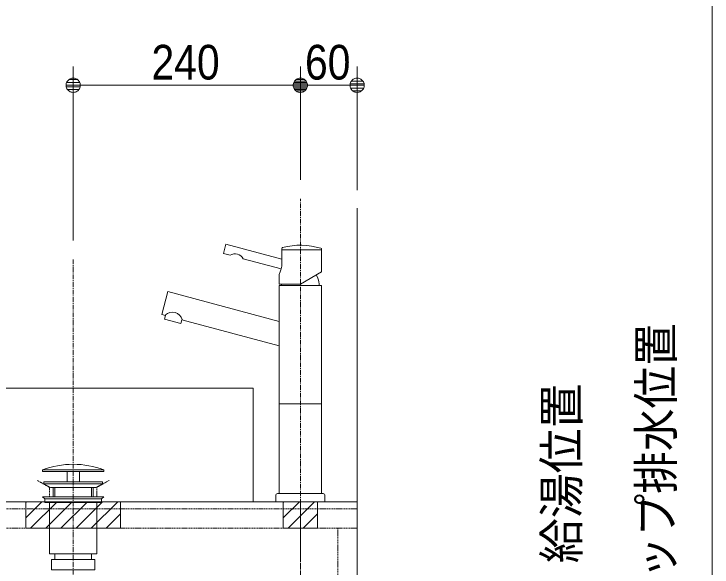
# Model space of a CAD drawing. Units: millimetres, scale not verified. Extents: x -6062 to 6062, y -3045 to 3045.
# Drawn here: x 1475 to 2212, y -1449 to -865 of the extents above; entities that cross this region are included whole.
import ezdxf
from ezdxf.enums import TextEntityAlignment as Align

# ---------------------------------------------------------------- set-up
doc = ezdxf.new("R2010")
doc.units = ezdxf.units.MM
doc.header["$LTSCALE"] = 20
doc.linetypes.add('CHAIN1', pattern=[8, 5, -1, 1, -1])
doc.linetypes.add('DASHED1', pattern=[1.8, 1.2, -0.6])
for name, color, linetype, lineweight in [('0-0_1図面枠', 7, 'Continuous', 9), ('0-1_5ボウル・キャビネット', 7, 'Continuous', 9), ('0-2_2寸法-1', 7, 'Continuous', 9), ('0-3_0', 7, 'Continuous', 9), ('0-4_2寸法-2', 7, 'Continuous', 9), ('0-5_4給排水', 7, 'Continuous', 9)]:
    doc.layers.add(name, color=color, linetype=linetype, lineweight=lineweight)
doc.styles.add('ＭＳ Ｐゴシック', font='')
doc.styles.get('ＭＳ Ｐゴシック').set_extended_font_data('MS PGothic')

# ---------------------------------------------------------------- blocks, each defined once
blk = doc.blocks.new('グループ-2')
at = {"layer": '0-0_1図面枠'}
blk.add_lwpolyline([(-80000, 55400), (80000, 55400), (80000, -55400), (-80000, -55400)], close=True, dxfattribs=at)
blk = doc.blocks.new('図面枠')
at = {"layer": '0-0_1図面枠'}
blk.add_blockref('グループ-2', (0, 0), dxfattribs=at)
blk = doc.blocks.new('グループ-26')
at = {"layer": '0-5_4給排水', "linetype": 'CHAIN1'}
blk.add_line((71300, -28600), (71300, -21200), dxfattribs=at)
at = {"layer": '0-5_4給排水'}
for p, q in [((70910, -22560), (70910, -22247.6)), ((71750, -22280), (70910, -22280)), ((70895.3, -22680.3), (70092.5, -22465.2)), ((70900, -23000), (70900, -23030)), ((71700, -23000), (71700, -23030)), ((71750, -25530), (70850, -25530)), ((71780, -27430), (70820, -27430))]:
    blk.add_line(p, q, dxfattribs=at)
for points in [[(69816.7, -22391.2), (69674.7, -22353.2), (69726.4, -22160), (70910, -22477.1)], [(71750, -22264.7), (71750, -22740.2), (71300, -23000), (70850, -23000), (70850, -22797.5)], [(70850, -23788.9), (68502.1, -23159.7), (68372.7, -23642.7), (68449.9, -23663.4), (68429.2, -23740.7), (68777, -23833.8), (68797.7, -23756.6), (70850, -24306.5)], [(70780, -27470), (70780, -27600), (71820, -27600), (71820, -27470)]]:
    blk.add_lwpolyline(points, dxfattribs=at)
blk.add_lwpolyline([(71750, -27430), (70850, -27430), (70850, -23030), (71750, -23030)], close=True, dxfattribs=at)
at = {"layer": '0-5_4給排水', "linetype": 'CHAIN1'}
for points in [[(71300, -30812.3), (71300, -30582.9), (71300, -29954.9), (71300, -27600)], [(71300, -29307.7), (71300, -29193.1), (71300, -28857.7), (71300, -27600)]]:
    blk.add_lwpolyline(points, dxfattribs=at)
at = {"layer": '0-5_4給排水'}
for centre, radius, start, end in [((70930, -22247.6), 20, 104.66559, 180), ((71300, -23661.4), 1481.4, 72.88847, 104.66559), ((71730, -22264.7), 20, 0, 72.88847), ((69918.4, -22563.5), 200, 29.43838, 120.56162), ((70410, -22560), 500, 331.64236, 0), ((71300, -23030), 401.1, 4.28915, 33.65535), ((68595.3, -23816.2), 220, 17.79717, 132.20283), ((70820, -27470), 40, 90, 180), ((71780, -27470), 40, 0, 90)]:
    blk.add_arc(centre, radius, start, end, dxfattribs=at)
blk = doc.blocks.new('_Dot')
at = {"layer": '0-3_0'}
for p, q in [((-10, 0), (-20, 0)), ((9.78, 2), (-9.78, 2)), ((7.99, 6), (-7.99, 6)), ((9.16, -3.98), (-9.16, -3.98)), ((6, -7.98), (-6, -7.98))]:
    blk.add_line(p, q, dxfattribs=at)
for points in [[(10, 0), (9.92, 1.25), (9.69, 2.49), (9.3, 3.68), (8.76, 4.82), (8.09, 5.88), (7.29, 6.85), (6.37, 7.71), (5.36, 8.44), (4.26, 9.05), (3.09, 9.51), (1.87, 9.82), (0.63, 9.98), (-0.63, 9.98), (-1.87, 9.82), (-3.09, 9.51), (-4.26, 9.05), (-5.36, 8.44), (-6.37, 7.71), (-7.29, 6.85), (-8.09, 5.88), (-8.76, 4.82), (-9.3, 3.68), (-9.69, 2.49), (-9.92, 1.25), (-10, 0), (0, 0)], [(-10, 0), (-9.92, -1.25), (-9.69, -2.49), (-9.3, -3.68), (-8.76, -4.82), (-8.09, -5.88), (-7.29, -6.85), (-6.37, -7.71), (-5.36, -8.44), (-4.26, -9.05), (-3.09, -9.51), (-1.87, -9.82), (-0.63, -9.98), (0.63, -9.98), (1.87, -9.82), (3.09, -9.51), (4.26, -9.05), (5.36, -8.44), (6.37, -7.71), (7.29, -6.85), (8.09, -5.88), (8.76, -4.82), (9.3, -3.68), (9.69, -2.49), (9.92, -1.25), (10, 0), (0, 0)]]:
    blk.add_lwpolyline(points, close=True, dxfattribs=at)
blk = doc.blocks.new('グループ-39')
at = {"layer": '0-1_5ボウル・キャビネット'}
blk.add_line((62514, -28541), (62674, -28541), dxfattribs=at)
for points in [[(62414, -28211), (62374, -28211), (62374, -28541), (62414, -28541)], [(62774, -28211), (62984, -28211), (62984, -28541), (62774, -28541)]]:
    blk.add_lwpolyline(points, dxfattribs=at)
blk = doc.blocks.new('グループ-40')
at = {"layer": '0-1_5ボウル・キャビネット', "linetype": 'CHAIN1'}
blk.add_line((63204, -28376), (62110, -28376), dxfattribs=at)
at = {"layer": '0-1_5ボウル・キャビネット'}
for points in [[(62414, -28376), (62414, -28160), (62814, -28160), (62814, -28190), (62444, -28190), (62444, -28376)], [(62242, -28234), (62262, -28234), (62262, -28518), (62242, -28518), (62210, -28486), (62210, -28266)], [(62262, -28481), (62262, -28271), (62298, -28271), (62298, -28481)], [(62298, -28546), (62298, -28206), (62334, -28206), (62334, -28546)], [(62334, -28521), (62334, -28231), (62374, -28231), (62374, -28521)], [(62414, -28376), (62444, -28376), (62444, -28190), (62774, -28190), (62774, -28570), (62674, -28570), (62674, -28376), (62514, -28376), (62514, -28570), (62414, -28570)], [(62984, -28476), (62984, -28276), (63104, -28276), (63104, -28476)]]:
    blk.add_lwpolyline(points, close=True, dxfattribs=at)
blk.add_blockref('グループ-39', (0, 0), dxfattribs=at)
blk = doc.blocks.new('グループ-41')
at = {"layer": '0-1_5ボウル・キャビネット', "linetype": 'DASHED1'}
for p, q in [((72500, -27750), (61740, -27750)), ((62240, -27750), (62240, -34900)), ((72500, -28160), (62250, -28160)), ((72090, -28160), (72090, -34462)), ((72090, -30160), (72500, -30160)), ((67900, -34520), (67900, -34880))]:
    blk.add_line(p, q, dxfattribs=at)
at = {"layer": '0-1_5ボウル・キャビネット'}
for p, q in [((61680, -28190), (61740, -28190)), ((61680, -34830), (61740, -34830)), ((62240, -34890), (72500, -34890))]:
    blk.add_line(p, q, dxfattribs=at)
for points in [[(61680, -34830), (61500, -34830), (61500, -27630), (61680, -27630)], [(61740, -27600), (72500, -27600), (72500, -34900), (61740, -34900)]]:
    blk.add_lwpolyline(points, close=True, dxfattribs=at)
at = {"layer": '0-1_5ボウル・キャビネット', "linetype": 'DASHED1'}
for points in [[(63865, -28160), (63865, -29650), (63455, -29650), (63455, -28160)], [(61740, -28190), (62210, -28190), (62210, -34830), (61740, -34830)], [(67130, -34520), (67130, -34460), (72500, -34460)]]:
    blk.add_lwpolyline(points, dxfattribs=at)
blk.add_lwpolyline([(62250, -34520), (72500, -34520), (72500, -34880), (62250, -34880)], close=True, dxfattribs=at)
at = {"layer": '0-1_5ボウル・キャビネット'}
blk.add_blockref('グループ-40', (0, 0), dxfattribs=at)
blk = doc.blocks.new('グループ-65')
at = {"layer": '0-5_4給排水', "linetype": 'CHAIN1'}
blk.add_line((66500, -22480), (66500, -33760), dxfattribs=at)
at = {"layer": '0-5_4給排水'}
for p, q in [((66080, -27300), (66080, -27500)), ((66110, -27300), (66110, -27500)), ((66890, -27300), (66890, -27500)), ((66920, -27300), (66920, -27500))]:
    blk.add_line(p, q, dxfattribs=at)
for points in [[(65850, -26930), (67150, -26930), (67150, -26960), (65850, -26960)], [(66370, -26960), (66630, -26960), (66630, -27180), (66370, -27180)], [(65880, -27180), (67120, -27180), (67120, -27220), (65880, -27220)], [(66018.7, -27300), (65880, -27220), (67120, -27220), (66979.8, -27300)], [(65900, -27540), (65850, -27500), (67150, -27500), (67100, -27540)], [(65900, -27540), (67100, -27540), (67100, -27620), (65900, -27620)], [(66000, -27620), (67000, -27620), (67000, -28700), (66000, -28700)], [(66110, -28700), (66890, -28700), (66890, -28820), (66110, -28820)], [(66040, -28820), (66960, -28820), (66960, -29040), (66040, -29040)]]:
    blk.add_lwpolyline(points, close=True, dxfattribs=at)
blk.add_arc((66500, -28630.4), 1820.4, 69.08018, 110.91982, dxfattribs=at)
blk = doc.blocks.new('グループ-68')
at = {"layer": '0-1_5ボウル・キャビネット'}
blk.add_lwpolyline([(62700, -25200), (70300, -25200), (70300, -27600), (62700, -27600)], close=True, dxfattribs=at)
at = {"layer": '0-1_5ボウル・キャビネット', "linetype": 'DASHED1'}
blk.add_lwpolyline([(67257.9, -27151.1), (67000, -27300), (67000, -27500), (66000, -27500), (66000, -27300), (65742.1, -27151.1)], dxfattribs=at)

msp = doc.modelspace()

# ---------------------------------------------------------------- linework, layer by layer
at = {"layer": '0-1_5ボウル・キャビネット'}
for p, q in [((1487.5, -1381), (1488.5, -1380)), ((1487.5, -1397), (1504.5, -1380)), ((1492.5, -1408), (1520.5, -1380)), ((1508.5, -1408), (1536.5, -1380)), ((1524.5, -1408), (1552.5, -1380)), ((1540.5, -1408), (1568.5, -1380)), ((1556.5, -1408), (1584.5, -1380)), ((1759.5, -1381), (1760.5, -1380)), ((1759.5, -1397), (1776.5, -1380)), ((1764.5, -1408), (1792.5, -1380)), ((1572.5, -1408), (1587.5, -1393)), ((1780.5, -1408), (1795.5, -1393))]:
    msp.add_line(p, q, dxfattribs=at)
msp.add_lwpolyline([(1837.5, -1070), (1837.5, -2070), (1237.5, -2070)], dxfattribs=at)
for points in [[(1487.5, -1408), (1487.5, -1380), (1587.5, -1380), (1587.5, -1408)], [(1759.5, -1408), (1759.5, -1380), (1795.5, -1380), (1795.5, -1408)]]:
    msp.add_lwpolyline(points, close=True, dxfattribs=at)
at = {"layer": '0-1_5ボウル・キャビネット', "linetype": 'DASHED1'}
for points in [[(1487.5, -1408), (1487.5, -1380), (1587.5, -1380), (1587.5, -1408)], [(1759.5, -1408), (1759.5, -1380), (1795.5, -1380), (1795.5, -1408)]]:
    msp.add_lwpolyline(points, dxfattribs=at)
at = {"layer": '0-2_2寸法-1'}
for p, q in [((1537.5, -1104), (1537.5, -920)), ((1777.5, -1040), (1777.5, -920)), ((1777.5, -1040), (1777.5, -920)), ((1837.5, -1051), (1837.5, -920)), ((1552.51, -940), (1762.49, -940)), ((1822.49, -940), (1792.51, -940))]:
    msp.add_line(p, q, dxfattribs=at)

# ---------------------------------------------------------------- block references
at = {"layer": '0-0_1図面枠', "xscale": 0.05, "yscale": 0.05}
msp.add_blockref('図面枠', (-1787.5, 0), dxfattribs=at)
at = {"layer": '0-1_5ボウル・キャビネット', "xscale": 0.05, "yscale": 0.05}
for name in ['グループ-68', 'グループ-41']:
    msp.add_blockref(name, (-1787.5, 0), dxfattribs=at)
at = {"layer": '0-2_2寸法-1', "xscale": 0.7503418, "yscale": 0.7503418, "rotation": 180}
for p in [(1537.5, -940), (1777.5, -940)]:
    msp.add_blockref('_Dot', p, dxfattribs=at)
at = {"layer": '0-2_2寸法-1', "xscale": 0.7503418, "yscale": 0.7503418}
for p in [(1777.5, -940), (1837.5, -940)]:
    msp.add_blockref('_Dot', p, dxfattribs=at)
at = {"layer": '0-5_4給排水', "xscale": 0.05, "yscale": 0.05}
for name in ['グループ-26', 'グループ-65']:
    msp.add_blockref(name, (-1787.5, 0), dxfattribs=at)

# ---------------------------------------------------------------- texts
at = {"layer": '0-2_2寸法-1', "style": 'ＭＳ Ｐゴシック', "width": 0.9}
for s, p in [('240', (1620.22, -944.96)), ('60', (1782.42, -944.96))]:
    msp.add_text(s, height=36.66, dxfattribs=at).set_placement(p, align=Align.BOTTOM_LEFT)
at = {"layer": '0-4_2寸法-2', "style": 'ＭＳ Ｐゴシック'}
for s, width, p in [('Pトラップ排水位置', 0.9, (2182.52, -1580.42)), ('壁給水・給湯位置', 0.95, (2082.62, -1635.14))]:
    msp.add_text(s, height=36.66, rotation=90, dxfattribs=dict(at, width=width)).set_placement(p, align=Align.BOTTOM_LEFT)

doc.saveas('drawing.dxf')
